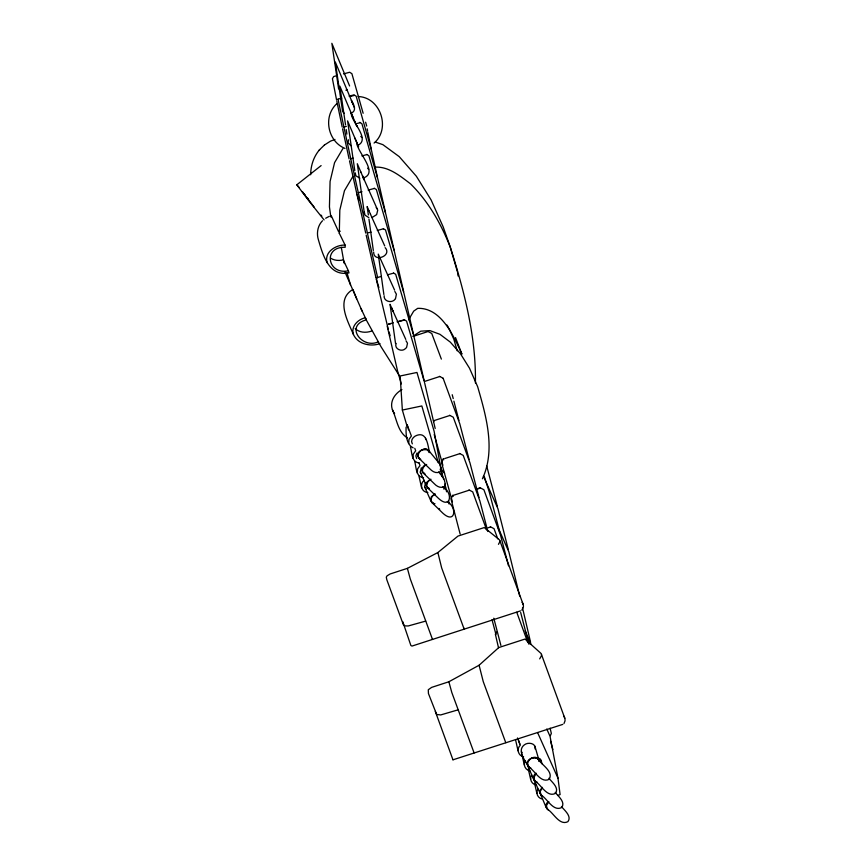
<?xml version="1.0" encoding="UTF-8"?>
<svg xmlns="http://www.w3.org/2000/svg" width="866" height="866" viewBox="0 0 866 866"><rect width="100%" height="100%" fill="white"/><g stroke="black" fill="none" stroke-linecap="round" stroke-linejoin="round"><path stroke-width="1.3" d="M339.299 233.452L339.808 210.157L344.452 190.704L352.917 176.404M475.412 383.021C476.17 336.863 464.306 291.452 450.493 247.763C441.292 224.142 428.648 201.713 410.473 183.809C400.179 176.025 388.574 166.283 374.913 167.16M402.712 621.539L410.874 645.495L412.01 646.068L520.498 610.898M339.31 233.279L345.09 245.089L345.198 247.275C322.347 246.539 327.619 275.28 348.37 270.787L348.987 272.92C328.755 276.763 322.931 255.015 318.461 240.012C316.361 233.419 317.551 225.799 322.488 220.754M310.667 174.77C310.71 165.698 313.644 156.594 319.619 149.677M523.584 756.7C518.171 755.899 516.32 748.819 520.304 745.247L518.582 740.354M529.84 770.827C525.326 770.08 522.783 764.689 525.424 760.835M536.097 784.942C531.583 784.206 529.039 778.805 531.681 774.962M535.091 748.971C536.249 743.093 527.935 741.848 524.341 744.868C516.634 750.519 525.359 761.311 529.061 766.821M533.792 777.083L533.986 779.909L541.034 795.215M542.354 799.069C537.84 798.322 535.296 792.931 537.927 789.078M445.33 484.062L443.966 478.595M384.136 295.739C383.562 301.747 392.471 303.674 395.351 298.813M373.668 252.038C373.495 263.004 392.525 255.795 385.132 247.633M406.1 427.133C405.873 434.126 406.067 444.377 413.136 447.83M364.348 212.116L364.987 215.125L368.851 217.637M409.185 320.171L409.748 317.822L413.699 311.132L417.693 308.35C441.227 307.495 453.676 336.095 461.903 354.151L455.527 337.588M355.255 172.832L355.861 175.776L359.834 178.201M348.457 139.783L348.089 142.641L350.99 145.737M550.365 735.678L551.328 733.437L550.105 728.165M443.251 458.731L441.487 462.433L452.42 501.836M452.756 495.244L450.991 498.935L460.138 534.019M395.524 298.618L396.39 294.159L394.831 291.463M396.13 343.412C393.954 348.717 401.705 352.494 405.375 348.652M406.619 347.353L407.485 343.239L406.013 340.76M377.533 277.326L376.353 279.469L388.271 329.318M416.979 453.059L415.864 455.938L416.643 458.601M421.287 467.813L420.313 472.1L426.797 486.703L428.93 488.197M425.585 482.568L424.621 486.854L431.106 501.457L433.238 502.951M539.68 658.874L541.293 656.049A10.63 4.925 -19.4 0 0 540.665 653.116L525.034 639.054L498.751 647.573L479.093 665.24L448.859 681.769L431.658 687.377L428.28 689.737L428.443 693.547L436.659 714.461L440.729 714.926L458.136 709.828M482.416 478.779C495.872 449.746 486.107 415.929 477.653 386.712L469.491 368.191L460.387 353.631L450.266 342.081L439.96 334.319L429.893 330.606L420.779 331.18L413.201 336.019M342.882 148.616L334.568 162.656L330.076 181.459L329.437 206.887L330.747 216.284M498.459 544.324L499.639 542.17A10.966 4.395 -19.1 0 0 499.141 539.572L484.267 527.567L457.984 536.086L437.871 552.54L407.388 568.356L390.176 573.952L387.059 575.836L386.301 577.167L386.788 579.668L403.415 624.841L405.072 625.88L408.2 625.966L425.682 621.106M405.613 348.5L406.446 347.547M536.227 773.457L533.9 777.43L534.809 780.98C540.687 783.957 546.847 797.835 555.398 793.418C559.598 787.941 551.739 781.987 548.925 778.231M542.484 787.584L540.157 791.546L541.066 795.107C546.944 798.084 553.103 811.951 561.655 807.545C565.855 802.068 557.996 796.114 555.182 792.358M548.741 801.7L546.414 805.672L547.323 809.223C553.201 812.2 559.36 826.077 567.912 821.661C572.112 816.183 564.253 810.23 561.439 806.473M563.993 723.5L565.011 720.923A10.966 8.768 -21.5 0 0 563.614 715.879M324.425 145.023L330.552 141.115L334.98 139.437M424.308 480.273C419.231 483.877 421.504 492.353 427.869 492.494M336.993 103.574C322.737 116.066 327.575 141.407 344.993 148.422M374.08 143.063C391.031 128.688 380.488 97.187 358.134 96.537M319.229 150.067L324.469 144.979M521.862 610.14L523.367 607.044A10.63 8.043 -21.1 0 0 522.09 602.335M536.086 773.241C533.304 774.832 532.341 778.718 534.777 781.089M542.343 787.356L539.691 790.799L539.854 793.245M548.6 801.483C545.818 802.955 544.584 807.513 547.832 809.18M351.942 290.034C335.77 300.534 348.154 321.838 353.458 334.536C357.81 344.246 370.637 346.963 379.99 343.64M324.1 219.921A57.124 1.234 51.7 0 1 308.025 199.754L296.822 184.804L321.113 165.601M536.779 757.663C531.854 755.617 525.175 762.188 528.552 766.865C534.441 769.842 540.59 783.708 549.141 779.303C554.121 771.108 540.308 764.299 537.754 758.367M427.696 449.541C422.976 447.105 416.081 453.145 418.722 458.049L430.045 469.015C432.318 471.515 436.432 473.918 439.69 471.808M443.987 486.562C440.729 488.673 436.626 486.27 434.342 483.769L423.03 472.804C421.136 469.686 423.81 465.94 426.646 464.49C422.435 465.139 419.588 471.797 424.621 473.442M325.681 218.232L329.361 216.316M351.022 113.197C357.128 111.054 353.923 104.288 351.401 100.488L353.36 105.013L335.315 62.038L342.6 111.487L344.235 113.381M347.158 89.544L345.88 90.183M539.161 761.084C537.591 754.178 525.261 758.67 527.34 765.003M412.335 443.847C409.986 440.264 413.667 436.183 417.131 435.241C427.111 431.831 427.739 445.774 429.525 451.933C426.635 445.211 413.19 452.388 419.101 458.071M562.792 724.387L452.972 759.818M557.736 795.486L560.096 794.577L557.985 778.209L550.051 736.36L546.792 729.01M357.885 145.336C370.702 139.101 351.206 121.954 351.152 112.991L357.052 126.631L354.833 121.521M496.521 632.018L495.384 634.248L498.502 647.746M412.995 336.419L428.031 331.537L431.733 333.432L441.357 359.098M424.6 381.43L439.647 376.558M449.79 415.496L433.498 420.779L433.801 421.623M444.691 458.558L459.738 453.676M469.242 490.188L452.95 495.471L453.254 496.315M476.462 489.03L480.229 487.807L483.899 489.745L500.57 535.34L508.504 565.779M477.913 488.857L480.413 488.045M488.056 527.795L490.557 526.983M353.458 334.536C350.665 326.59 357.972 319.208 365.387 317.779L366.307 319.857C344.17 325.778 362.378 349.583 378.453 341.745M531.269 758.356C534.106 757.046 538.814 757.728 539.258 761.409M337.361 75.558L333.659 76.544L332.414 78.73L336.603 100.099M343.521 73.902L349.669 72.257L351.888 73.675L363.146 113.273M346.368 126.371L343.899 127.031L338.021 99.135L341.713 98.139M349.106 96.158L354.032 94.849L356.175 96.213L371.536 150.597L377.468 177.389M350.535 96.407L354.226 95.422M357.452 123.405L359.91 122.745M362.01 191.743L358.318 192.728L350.698 158.695L353.263 158.229M361.88 155.912L366.805 154.592M368.169 190.098L374.329 188.442M381.311 276.449L377.619 277.434L371.254 250.036L367.357 232.976L371.135 232.11M377.295 230.453L383.443 228.808M387.47 274.793L393.619 273.147M388.423 324.111L393.348 322.791M397.05 321.795L404.433 319.814L406.576 321.124L424.502 382.339M388.52 324.295L390.988 323.635M398.371 321.654L404.53 320.009M340.284 231.2L338.563 231.655L331.342 215.872L330.953 217.117M422.337 449.735L426.96 449.692L429.623 452.279M407.236 426.808L402.354 410.051L421.839 405.959L438.315 462.801M363.157 178.039C379.525 172.864 356.597 151.766 356.64 142.219M372.023 217.539L376.645 214.627L377.728 210.189L362.486 175.841L364.348 180.16M345.09 245.089C335.824 244.677 323.852 252.244 327.196 262.734M434.959 503.709C428.832 503.763 430.857 495.352 435.252 493.999L431.398 496.662L430.564 500.364M419.263 462.985C411.318 462.26 412.108 452.333 410.387 446.737M423.561 477.74C415.626 477.014 416.416 467.088 414.695 461.491M530.761 767.936L528.552 766.865M537.017 782.052L534.809 780.98M375.303 142.067L382.859 144.644L399.226 156.638L416.373 176.263L431.106 199.927L443.208 226.968L449.93 246.074L457.54 272.162M537.645 757.588L540.362 759.081L542.235 764.007M420.714 459.316L418.722 458.049M425.011 474.07L423.03 472.804M429.32 488.825C424.437 487.244 427.306 480.608 430.943 479.244L427.09 481.907L426.256 485.61M439.452 376.32L443.121 378.258M449.595 415.269L453.264 417.206L469.946 462.801L478.995 497.539M459.543 453.448L463.213 455.386L479.894 500.981L487.85 531.508M469.047 489.95L472.728 491.888L486.627 529.884M490.373 526.755L494.042 528.693L497.755 538.825M360.797 136.406L361.869 137.521M383.367 228.689L385.511 229.966L404.097 293.715L413.299 333.681M393.543 273.028L395.686 274.305L413.786 335.813L424.059 380.347M366.708 154.408L368.862 155.728L385.965 214.606L394.084 250.025M374.231 188.247L376.374 189.567L394.539 252.038L403.643 291.701M359.758 122.333L361.923 123.741L377.879 179.251L385.532 212.679M367.574 168.166L368.645 169.357M541.066 795.107L542.051 795.811M547.323 809.223L548.308 809.927M452.961 759.807L435.306 711.419M540.546 794.274L541.575 795.064M407.334 437.915C397.71 431.831 396.823 419.155 392.406 409.694M354.346 107.287L353.555 106.518M427.328 487.558L438.651 498.524C450.84 509.684 453.264 492.808 442.981 486.854M426.299 489.128L424.621 486.854M431.636 502.312L442.948 513.278C455.148 524.439 457.573 507.563 447.289 501.609M296.822 184.804L299.322 187.608M302.829 192.317L302.353 191.819L314.087 207.017M438.932 508.418L439.733 509.262M440.491 468.452L444.615 473.172M303.76 193.41L305.103 195.023M438.683 472.1L442.84 477.101M377.186 208.803L376.223 207.634M307.354 197.805L308.577 199.332M321.07 215.125L321.827 216.186M399.378 375.725L381.051 346.768L366.675 320.658M521.473 751.666L522.263 752.846M527.394 764.429L528.52 766.973M446.932 325.021L448.285 327.186M358.318 192.728L367.433 233.095M420.313 472.1L420.941 473.356M394.604 290.142L378.269 254.117L383.865 294.505M361.003 308.567L366.307 319.857M348.37 270.787L343.207 259.8L341.518 260.233A15.631 12.254 -21 0 1 330.671 258.187M405.786 339.407L393.012 311.154M384.72 245.944L370.453 214.227M483.455 476.224L497.918 508.656L508.212 549.25M498.275 528.043L508.851 551.815L519.687 596.035M537.58 732.549L557.985 778.209M448.967 328.279L453.86 339.31L457.216 350.838M343.834 261.954L344.549 263.567M362.237 311.359L344.863 271.837M495.969 634.529L492.029 619.742M527.73 765.793L533.597 779.129M546.11 807.372L539.908 792.671M525.153 630.859L531.031 644.412M354.854 138.062L358.676 146.917M368.797 210.406L370.529 214.4M391.562 307.831L390.036 304.291L395.546 343.521M353.285 117.949L339.84 86.124L345.545 124.899M356.846 142.684L347.58 120.883L354.789 170.689M360.765 171.858L362.605 176.123M368.84 210.492L367.141 206.53L368.364 214.984M360.841 172.031L357.301 163.717L364.424 213.75M349.604 85.983L331.851 43.3L338.617 88.927M356.673 298.802L352.96 289.525M343.899 127.031L350.795 158.889M517.489 737.951L519.773 744.046M414.782 448.317L415.691 450.764L413.266 454.185L413.006 458.298M419.09 463.072L419.999 465.518L417.564 468.939L417.315 473.053M443.132 378.269L459.803 423.853L469.058 459.359M499.866 540.72L523.205 604.533M541.456 654.425L564.794 718.25M516.742 612.251L527.859 642.637M443.435 458.958L443.749 459.803M442.905 465.323L434.212 434.526M484.213 476.3L489.312 492.137L499.682 531.908M338.021 99.135L338.216 99.709M520.661 612.468L528.953 644.261M500.894 645.451L493.793 618.205M408.33 429.103L408.568 429.872M408.059 428.215L407.128 424.751L411.393 436.009L408.958 439.43L408.709 443.544M375.855 277.293L378.875 287.555M389.018 331.873L390.144 335.705M401.337 383.941L397.57 371.005L387.243 326.276M344.051 262.712L341.28 247.254M346.941 272.628L350.557 285.033M440.177 469.264L442.429 477.014L434.126 431.311L416.968 372.456L400.179 375.985L402.354 410.051M356.608 192.772L358.827 200.414M534.896 746.146L538.869 759.872M552.865 749.523L550.56 741.274M365.625 122.203L366.686 126.035M486.67 465.854L497.236 505.993M365.723 233.106L357.03 194.698M452.214 394.723L453.221 398.577M453.892 401.153L458.915 420.421M440.513 467.543L443.457 478.995M444.767 484.083L446.618 491.812M538.425 759.352L538.739 760.565M463.97 628.142L464.165 629.16L441.671 567.955L437.871 552.54M541.153 760.261L541.488 761.636M522.501 607.791L530.609 642.431M424.719 383.237L435.176 428.508M375.833 277.207L366.166 235.108M479.093 665.24L483.26 681.661L505.766 742.682M448.859 681.769L451.825 692.562L474.113 752.955M534.571 783.221L536.844 793.278M528.314 769.095L530.587 779.151M522.057 754.979L524.331 765.035M515.508 739.596L518.074 750.909M419.003 476.246L421.612 487.807M356.565 192.609L349.507 160.849M349.074 158.868L342.568 128.839M432.415 638.816L432.513 639.433L410.246 578.856L407.388 568.356M342.2 127.086L336.852 101.387M371.254 149.233L367.866 132.466M367.184 128.828L367.639 131.253M457.724 273.44L458.092 275.994M368.959 219.141L373.333 250.49M346.216 129.543L346.876 134.122M443.695 486.833L444.02 489.29M441.173 468.474L439.657 463.84L428.551 450.342L429.233 452.647M448.685 500.884L449.053 504.012M425.542 438.174L425.704 439.582M342.59 110.437L342.6 111.487M444.886 485.447A6.127 4.925 -12.8 0 1 445.589 487.904M445.048 486.194A6.116 1.981 -14.4 0 1 444.972 487.775M371.72 331.018A15.631 12.254 -21 0 1 355.179 328.582M394.593 413.547A21.412 16.757 -14.6 0 1 401.921 389.57M393.077 311.327L391.529 307.755L393.077 311.327"/></g></svg>
